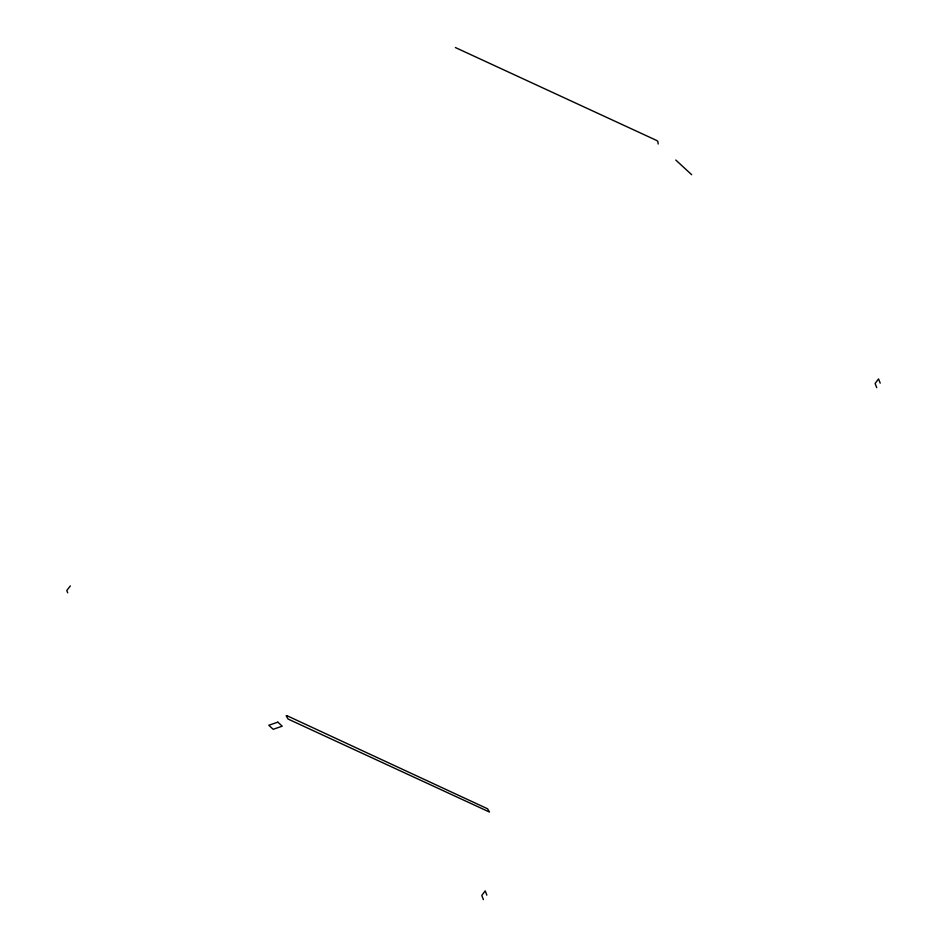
<?xml version="1.0" encoding="UTF-8"?>
<svg xmlns="http://www.w3.org/2000/svg" width="947" height="947" viewBox="0 0 947 947"><rect width="100%" height="100%" fill="white"/><g stroke="black" fill="none" stroke-linecap="round" stroke-linejoin="round"><path stroke-width="1.42" d="M70.338 585.909L66.799 590.514L67.699 592.822M483.396 899.65L481.774 895.448L485.207 890.89L486.853 895.14M876.733 387.678L875.111 383.476L878.556 378.918L880.201 383.168M658.165 144.015L657.857 141.505L656.827 140.547L455.4 47.551M675.791 160.043L691.689 174.71M286.728 715.589L286.148 715.79L288.066 719.045L489.492 812.053L487.575 808.785L286.728 715.589M277.838 722.159L268.794 725.26L273.186 729.297L282.218 726.195L277.838 722.159"/></g></svg>
